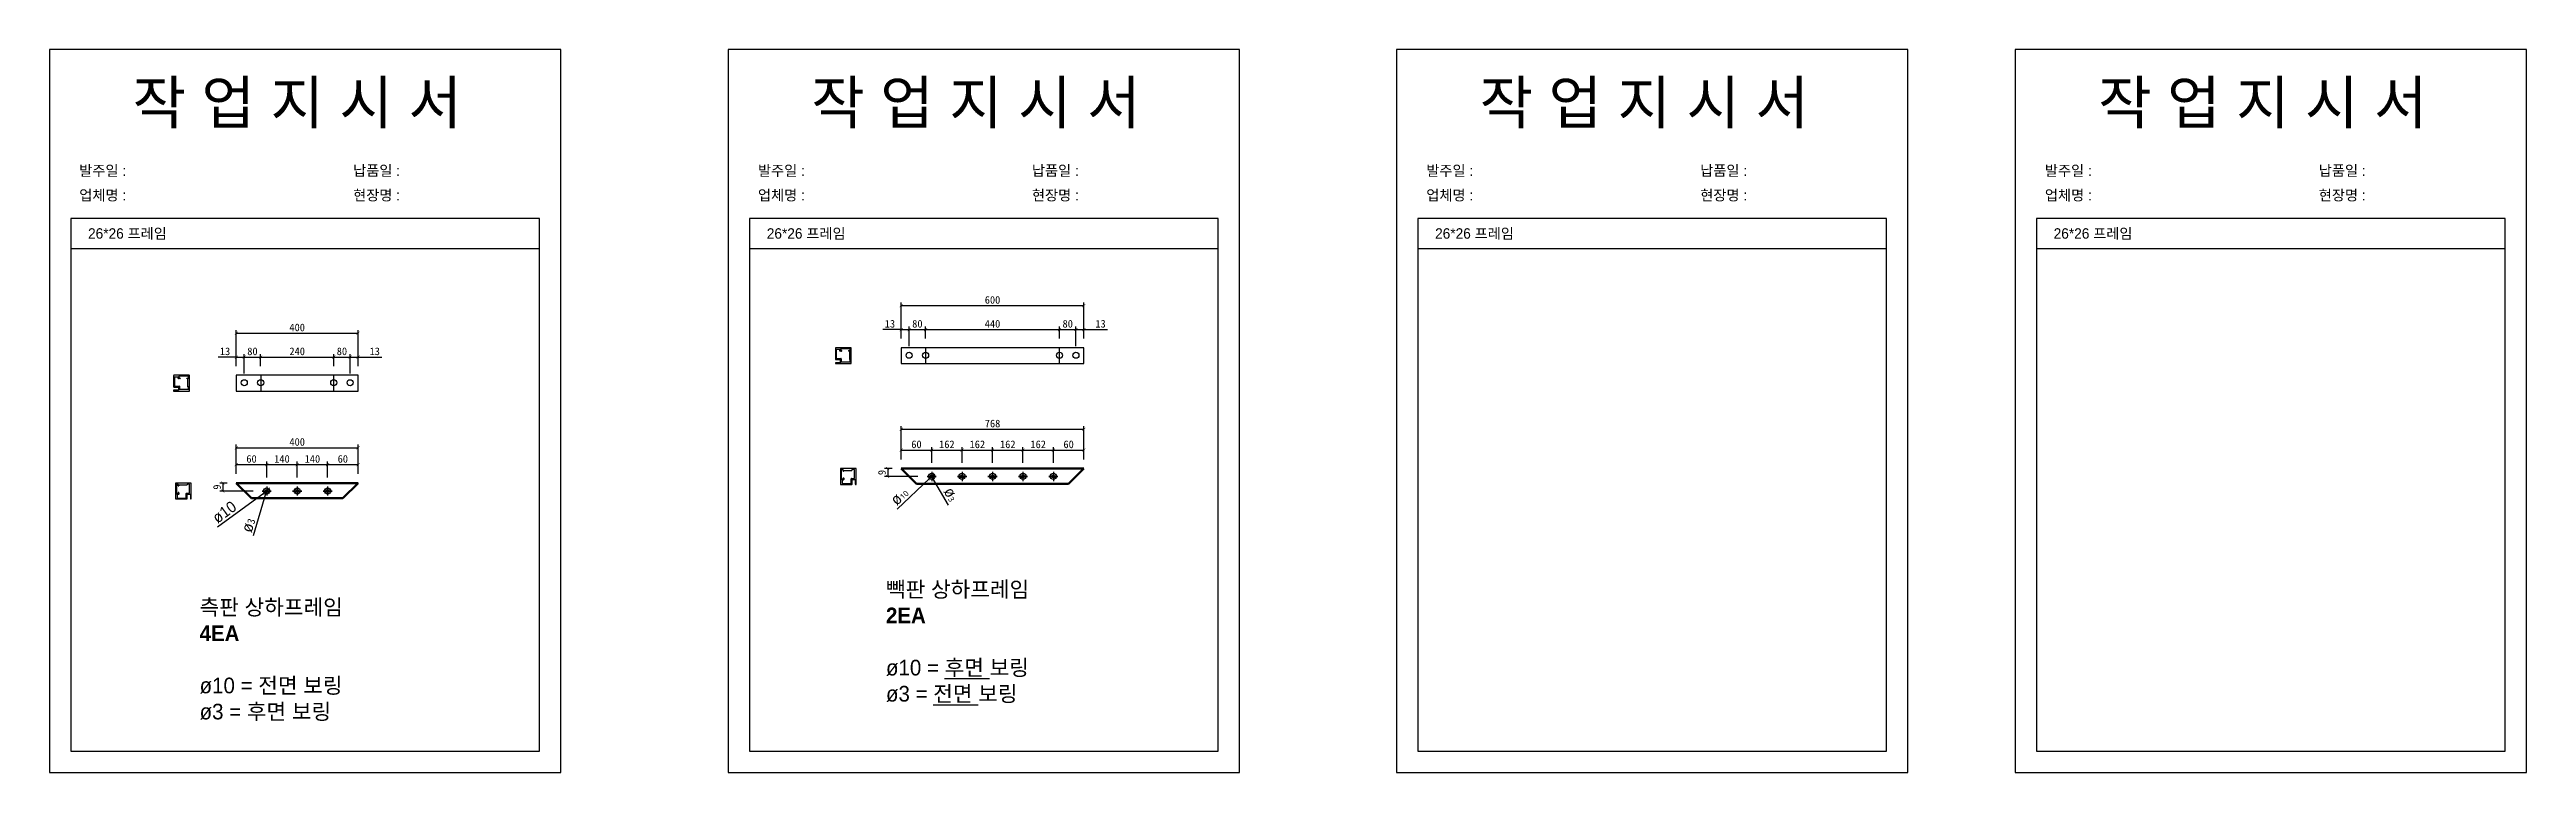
# Model space of a CAD drawing. Header units: millimetres. Extents: x -44117 to 256353, y -2095463 to 65325.
# Drawn here: x 33334 to 41472, y -2774 to -398 of the extents above; entities that cross this region are included whole.
import ezdxf

# ---------------------------------------------------------------- set-up
doc = ezdxf.new("R2010")
doc.units = ezdxf.units.MM
doc.header["$LTSCALE"] = 10
doc.layers.add('Layer1', color=7, linetype='Continuous', lineweight=70)
doc.dimstyles.new('ISO-25', dxfattribs={"dimtxt": 2.5, "dimasz": 2.5, "dimexe": 1, "dimexo": 1, "dimtad": 1, "dimtxsty": 'Standard', "dimblk": 'ARCHTICK', "dimcen": 2.5, "dimadec": 0, "dimazin": 0, "dimtfac": 1, "dimtmove": 0, "dimatfit": 3, "dimfxl": 0, "dimarcsym": 0})

# ---------------------------------------------------------------- blocks, each defined once
blk = doc.blocks.new('_ArchTick')
at = {"color": 0, "linetype": 'ByBlock', "const_width": 0.15}
blk.add_lwpolyline([(-0.5, -0.5), (0.5, 0.5)], dxfattribs=at)
blk = doc.blocks.new('*D587')
at = {"color": 0, "lineweight": -2}
for p, q in [((36132, -1745.6), (36132, -1704.9)), ((36232, -1756.6), (36232, -1704.9)), ((36132, -1714.9), (36232, -1714.9))]:
    blk.add_line(p, q, dxfattribs=at)
at = {"layer": 'Defpoints', "color": 0}
for p in [(36132, -1775.6), (36232, -1714.9), (36232, -1786.6)]:
    blk.add_point(p, dxfattribs=at)
at = {"color": 0, "lineweight": -2, "xscale": 10, "yscale": 10, "zscale": 10, "rotation": 180}
blk.add_blockref('_ArchTick', (36132, -1714.9), dxfattribs=at)
at = {"color": 0, "lineweight": -2, "xscale": 10, "yscale": 10, "zscale": 10}
blk.add_blockref('_ArchTick', (36232, -1714.9), dxfattribs=at)
at = {"color": 0, "insert": (36182, -1696.2), "char_height": 25, "attachment_point": 5}
blk.add_mtext('60', dxfattribs=at)
blk = doc.blocks.new('*D588')
at = {"color": 0, "lineweight": -2}
for p, q in [((36132, -1745.6), (36132, -1636.4)), ((36132, -1646.4), (36732, -1646.4)), ((36732, -1745.6), (36732, -1636.4))]:
    blk.add_line(p, q, dxfattribs=at)
at = {"layer": 'Defpoints', "color": 0}
for p in [(36732, -1646.4), (36132, -1775.6), (36732, -1775.6)]:
    blk.add_point(p, dxfattribs=at)
at = {"color": 0, "lineweight": -2, "xscale": 10, "yscale": 10, "zscale": 10, "rotation": 180}
blk.add_blockref('_ArchTick', (36132, -1646.4), dxfattribs=at)
at = {"color": 0, "lineweight": -2, "xscale": 10, "yscale": 10, "zscale": 10}
blk.add_blockref('_ArchTick', (36732, -1646.4), dxfattribs=at)
at = {"color": 0, "insert": (36432, -1627.7), "char_height": 25, "attachment_point": 5}
blk.add_mtext('768', dxfattribs=at)
blk = doc.blocks.new('*D589')
at = {"color": 0, "lineweight": -2}
for p, q in [((36119, -1908.7), (36224.7, -1808.5)), ((36239.2, -1794.7), (36224.7, -1808.5)), ((36239.2, -1794.7), (36239.2, -1794.7))]:
    blk.add_line(p, q, dxfattribs=at)
at = {"layer": 'Defpoints', "color": 0}
for p in [(36224.7, -1808.5), (36239.2, -1794.7)]:
    blk.add_point(p, dxfattribs=at)
at = {"color": 0, "lineweight": -2, "xscale": 10, "yscale": 10, "zscale": 10}
for p, rotation in [((36239.2, -1794.7), 223.4806529621815), ((36224.7, -1808.5), 43.48065296218149)]:
    blk.add_blockref('_ArchTick', p, dxfattribs=dict(at, rotation=rotation))
at = {"color": 0, "insert": (36125.8, -1866.5), "char_height": 25, "attachment_point": 5, "rotation": 43.48065}
blk.add_mtext('{\\fGulim|b0|i0|c129|p50;\\H1.4583x;ø\\fMalgun Gothic|b0|i0|c129|p50;\\H0.51429x;10}', dxfattribs=at)
blk = doc.blocks.new('*D590')
at = {"color": 0, "lineweight": -2}
for p, q in [((36229.4, -1797.3), (36229.4, -1797.3)), ((36229.4, -1797.3), (36234.5, -1805.9)), ((36287.2, -1895.8), (36234.5, -1805.9))]:
    blk.add_line(p, q, dxfattribs=at)
at = {"layer": 'Defpoints', "color": 0}
for p in [(36229.4, -1797.3), (36234.5, -1805.9)]:
    blk.add_point(p, dxfattribs=at)
at = {"color": 0, "lineweight": -2, "xscale": 10, "yscale": 10, "zscale": 10}
for p, rotation in [((36229.4, -1797.3), 300.3861059706766), ((36234.5, -1805.9), 120.3861059706766)]:
    blk.add_blockref('_ArchTick', p, dxfattribs=dict(at, rotation=rotation))
at = {"color": 0, "insert": (36296.2, -1859.9), "char_height": 25, "attachment_point": 5, "rotation": 300.38611}
blk.add_mtext('{\\fGulim|b0|i0|c129|p50;\\H1.4583x;ø\\fMalgun Gothic|b0|i0|c129|p50;\\H0.51429x;3}', dxfattribs=at)
blk = doc.blocks.new('*D594')
at = {"color": 0, "lineweight": -2}
for p, q in [((36232, -1756.6), (36232, -1704.9)), ((36332, -1756.6), (36332, -1704.9)), ((36232, -1714.9), (36332, -1714.9))]:
    blk.add_line(p, q, dxfattribs=at)
at = {"layer": 'Defpoints', "color": 0}
for p in [(36232, -1786.6), (36332, -1714.9), (36332, -1786.6)]:
    blk.add_point(p, dxfattribs=at)
at = {"color": 0, "lineweight": -2, "xscale": 10, "yscale": 10, "zscale": 10, "rotation": 180}
blk.add_blockref('_ArchTick', (36232, -1714.9), dxfattribs=at)
at = {"color": 0, "lineweight": -2, "xscale": 10, "yscale": 10, "zscale": 10}
blk.add_blockref('_ArchTick', (36332, -1714.9), dxfattribs=at)
at = {"color": 0, "insert": (36282, -1696.2), "char_height": 25, "attachment_point": 5}
blk.add_mtext('162', dxfattribs=at)
blk = doc.blocks.new('*D595')
at = {"color": 0, "lineweight": -2}
for p, q in [((36332, -1756.6), (36332, -1704.9)), ((36432, -1756.6), (36432, -1704.9)), ((36332, -1714.9), (36432, -1714.9))]:
    blk.add_line(p, q, dxfattribs=at)
at = {"layer": 'Defpoints', "color": 0}
for p in [(36332, -1786.6), (36432, -1714.9), (36432, -1786.6)]:
    blk.add_point(p, dxfattribs=at)
at = {"color": 0, "lineweight": -2, "xscale": 10, "yscale": 10, "zscale": 10, "rotation": 180}
blk.add_blockref('_ArchTick', (36332, -1714.9), dxfattribs=at)
at = {"color": 0, "lineweight": -2, "xscale": 10, "yscale": 10, "zscale": 10}
blk.add_blockref('_ArchTick', (36432, -1714.9), dxfattribs=at)
at = {"color": 0, "insert": (36382, -1696.2), "char_height": 25, "attachment_point": 5}
blk.add_mtext('162', dxfattribs=at)
blk = doc.blocks.new('*D596')
at = {"color": 0, "lineweight": -2}
for p, q in [((36432, -1756.6), (36432, -1704.9)), ((36532, -1756.6), (36532, -1704.9)), ((36432, -1714.9), (36532, -1714.9))]:
    blk.add_line(p, q, dxfattribs=at)
at = {"layer": 'Defpoints', "color": 0}
for p in [(36432, -1786.6), (36532, -1714.9), (36532, -1786.6)]:
    blk.add_point(p, dxfattribs=at)
at = {"color": 0, "lineweight": -2, "xscale": 10, "yscale": 10, "zscale": 10, "rotation": 180}
blk.add_blockref('_ArchTick', (36432, -1714.9), dxfattribs=at)
at = {"color": 0, "lineweight": -2, "xscale": 10, "yscale": 10, "zscale": 10}
blk.add_blockref('_ArchTick', (36532, -1714.9), dxfattribs=at)
at = {"color": 0, "insert": (36482, -1696.2), "char_height": 25, "attachment_point": 5}
blk.add_mtext('162', dxfattribs=at)
blk = doc.blocks.new('*D597')
at = {"color": 0, "lineweight": -2}
for p, q in [((36532, -1756.6), (36532, -1704.9)), ((36632, -1756.6), (36632, -1704.9)), ((36532, -1714.9), (36632, -1714.9))]:
    blk.add_line(p, q, dxfattribs=at)
at = {"layer": 'Defpoints', "color": 0}
for p in [(36532, -1786.6), (36632, -1714.9), (36632, -1786.6)]:
    blk.add_point(p, dxfattribs=at)
at = {"color": 0, "lineweight": -2, "xscale": 10, "yscale": 10, "zscale": 10, "rotation": 180}
blk.add_blockref('_ArchTick', (36532, -1714.9), dxfattribs=at)
at = {"color": 0, "lineweight": -2, "xscale": 10, "yscale": 10, "zscale": 10}
blk.add_blockref('_ArchTick', (36632, -1714.9), dxfattribs=at)
at = {"color": 0, "insert": (36582, -1696.2), "char_height": 25, "attachment_point": 5}
blk.add_mtext('162', dxfattribs=at)
blk = doc.blocks.new('*D598')
at = {"color": 0, "lineweight": -2}
for p, q in [((36632, -1756.6), (36632, -1704.9)), ((36732, -1745.6), (36732, -1704.9)), ((36632, -1714.9), (36732, -1714.9))]:
    blk.add_line(p, q, dxfattribs=at)
at = {"layer": 'Defpoints', "color": 0}
for p in [(36632, -1786.6), (36732, -1714.9), (36732, -1775.6)]:
    blk.add_point(p, dxfattribs=at)
at = {"color": 0, "lineweight": -2, "xscale": 10, "yscale": 10, "zscale": 10, "rotation": 180}
blk.add_blockref('_ArchTick', (36632, -1714.9), dxfattribs=at)
at = {"color": 0, "lineweight": -2, "xscale": 10, "yscale": 10, "zscale": 10}
blk.add_blockref('_ArchTick', (36732, -1714.9), dxfattribs=at)
at = {"color": 0, "insert": (36682, -1696.2), "char_height": 25, "attachment_point": 5}
blk.add_mtext('60', dxfattribs=at)
blk = doc.blocks.new('*D602')
at = {"color": 0, "lineweight": -2}
for p, q in [((33947.2, -1793.5), (33947.2, -1752.8)), ((33947.2, -1762.8), (34047.2, -1762.8)), ((34047.2, -1804.5), (34047.2, -1752.8))]:
    blk.add_line(p, q, dxfattribs=at)
at = {"layer": 'Defpoints', "color": 0}
for p in [(34047.2, -1762.8), (33947.2, -1823.5), (34047.2, -1834.5)]:
    blk.add_point(p, dxfattribs=at)
at = {"color": 0, "lineweight": -2, "xscale": 10, "yscale": 10, "zscale": 10, "rotation": 180}
blk.add_blockref('_ArchTick', (33947.2, -1762.8), dxfattribs=at)
at = {"color": 0, "lineweight": -2, "xscale": 10, "yscale": 10, "zscale": 10}
blk.add_blockref('_ArchTick', (34047.2, -1762.8), dxfattribs=at)
at = {"color": 0, "insert": (33997.2, -1744), "char_height": 25, "attachment_point": 5}
blk.add_mtext('60', dxfattribs=at)
blk = doc.blocks.new('*D603')
at = {"color": 0, "lineweight": -2}
for p, q in [((34047.2, -1804.5), (34047.2, -1752.8)), ((34047.2, -1762.8), (34147.2, -1762.8)), ((34147.2, -1804.5), (34147.2, -1752.8))]:
    blk.add_line(p, q, dxfattribs=at)
at = {"layer": 'Defpoints', "color": 0}
for p in [(34147.2, -1762.8), (34047.2, -1834.5), (34147.2, -1834.5)]:
    blk.add_point(p, dxfattribs=at)
at = {"color": 0, "lineweight": -2, "xscale": 10, "yscale": 10, "zscale": 10, "rotation": 180}
blk.add_blockref('_ArchTick', (34047.2, -1762.8), dxfattribs=at)
at = {"color": 0, "lineweight": -2, "xscale": 10, "yscale": 10, "zscale": 10}
blk.add_blockref('_ArchTick', (34147.2, -1762.8), dxfattribs=at)
at = {"color": 0, "insert": (34097.2, -1744), "char_height": 25, "attachment_point": 5}
blk.add_mtext('140', dxfattribs=at)
blk = doc.blocks.new('*D604')
at = {"color": 0, "lineweight": -2}
for p, q in [((34147.2, -1804.5), (34147.2, -1752.8)), ((34147.2, -1762.8), (34247.2, -1762.8)), ((34247.2, -1804.5), (34247.2, -1752.8))]:
    blk.add_line(p, q, dxfattribs=at)
at = {"layer": 'Defpoints', "color": 0}
for p in [(34247.2, -1762.8), (34147.2, -1834.5), (34247.2, -1834.5)]:
    blk.add_point(p, dxfattribs=at)
at = {"color": 0, "lineweight": -2, "xscale": 10, "yscale": 10, "zscale": 10, "rotation": 180}
blk.add_blockref('_ArchTick', (34147.2, -1762.8), dxfattribs=at)
at = {"color": 0, "lineweight": -2, "xscale": 10, "yscale": 10, "zscale": 10}
blk.add_blockref('_ArchTick', (34247.2, -1762.8), dxfattribs=at)
at = {"color": 0, "insert": (34197.2, -1744), "char_height": 25, "attachment_point": 5}
blk.add_mtext('140', dxfattribs=at)
blk = doc.blocks.new('*D605')
at = {"color": 0, "lineweight": -2}
for p, q in [((34247.2, -1804.5), (34247.2, -1752.8)), ((34247.2, -1762.8), (34347.2, -1762.8)), ((34347.2, -1793.5), (34347.2, -1752.8))]:
    blk.add_line(p, q, dxfattribs=at)
at = {"layer": 'Defpoints', "color": 0}
for p in [(34347.2, -1762.8), (34247.2, -1834.5), (34347.2, -1823.5)]:
    blk.add_point(p, dxfattribs=at)
at = {"color": 0, "lineweight": -2, "xscale": 10, "yscale": 10, "zscale": 10, "rotation": 180}
blk.add_blockref('_ArchTick', (34247.2, -1762.8), dxfattribs=at)
at = {"color": 0, "lineweight": -2, "xscale": 10, "yscale": 10, "zscale": 10}
blk.add_blockref('_ArchTick', (34347.2, -1762.8), dxfattribs=at)
at = {"color": 0, "insert": (34297.2, -1744), "char_height": 25, "attachment_point": 5}
blk.add_mtext('60', dxfattribs=at)
blk = doc.blocks.new('*D606')
at = {"color": 0, "lineweight": -2}
for p, q in [((33947.2, -1793.5), (33947.2, -1697.1)), ((33947.2, -1707.1), (34347.2, -1707.1)), ((34347.2, -1793.5), (34347.2, -1697.1))]:
    blk.add_line(p, q, dxfattribs=at)
at = {"layer": 'Defpoints', "color": 0}
for p in [(34347.2, -1707.1), (33947.2, -1823.5), (34347.2, -1823.5)]:
    blk.add_point(p, dxfattribs=at)
at = {"color": 0, "lineweight": -2, "xscale": 10, "yscale": 10, "zscale": 10, "rotation": 180}
blk.add_blockref('_ArchTick', (33947.2, -1707.1), dxfattribs=at)
at = {"color": 0, "lineweight": -2, "xscale": 10, "yscale": 10, "zscale": 10}
blk.add_blockref('_ArchTick', (34347.2, -1707.1), dxfattribs=at)
at = {"color": 0, "insert": (34147.2, -1688.3), "char_height": 25, "attachment_point": 5}
blk.add_mtext('400', dxfattribs=at)
blk = doc.blocks.new('*D621')
at = {"color": 0, "lineweight": -2}
for p, q in [((33917.2, -1823.5), (33892.8, -1823.5)), ((34002.2, -1849.5), (33892.8, -1849.5)), ((33902.8, -1823.5), (33902.8, -1849.5))]:
    blk.add_line(p, q, dxfattribs=at)
at = {"layer": 'Defpoints', "color": 0}
for p in [(33902.8, -1849.5), (33947.2, -1823.5), (34032.2, -1849.5)]:
    blk.add_point(p, dxfattribs=at)
at = {"color": 0, "lineweight": -2, "xscale": 10, "yscale": 10, "zscale": 10}
for p, rotation in [((33902.8, -1823.5), 90), ((33902.8, -1849.5), 270)]:
    blk.add_blockref('_ArchTick', p, dxfattribs=dict(at, rotation=rotation))
at = {"color": 0, "insert": (33884.1, -1836.5), "char_height": 25, "attachment_point": 5, "rotation": 90}
blk.add_mtext('9', dxfattribs=at)
blk = doc.blocks.new('*D622')
at = {"color": 0, "lineweight": -2}
for p, q in [((33885.2, -1967.7), (34039.2, -1855.4)), ((34055.3, -1843.6), (34039.2, -1855.4)), ((34055.3, -1843.6), (34055.3, -1843.6))]:
    blk.add_line(p, q, dxfattribs=at)
at = {"layer": 'Defpoints', "color": 0}
for p in [(34039.2, -1855.4), (34055.3, -1843.6)]:
    blk.add_point(p, dxfattribs=at)
at = {"color": 0, "lineweight": -2, "xscale": 10, "yscale": 10, "zscale": 10}
for p, rotation in [((34039.2, -1855.4), 36.10123907347407), ((34055.3, -1843.6), 216.101239073474)]:
    blk.add_blockref('_ArchTick', p, dxfattribs=dict(at, rotation=rotation))
at = {"color": 0, "insert": (33908, -1918.8), "char_height": 25, "attachment_point": 5, "rotation": 36.10124}
blk.add_mtext('{\\fGulim|b0|i0|c129|p50;\\H1.4583x;ø10}', dxfattribs=at)
blk = doc.blocks.new('*D623')
at = {"color": 0, "lineweight": -2}
for p, q in [((34003.6, -1996.2), (34045.8, -1854.3)), ((34048.7, -1844.7), (34045.8, -1854.3)), ((34048.7, -1844.7), (34048.7, -1844.7))]:
    blk.add_line(p, q, dxfattribs=at)
at = {"layer": 'Defpoints', "color": 0}
for p in [(34045.8, -1854.3), (34048.7, -1844.7)]:
    blk.add_point(p, dxfattribs=at)
at = {"color": 0, "lineweight": -2, "xscale": 10, "yscale": 10, "zscale": 10}
for p, rotation in [((34045.8, -1854.3), 73.42594672676566), ((34048.7, -1844.7), 253.4259467267657)]:
    blk.add_blockref('_ArchTick', p, dxfattribs=dict(at, rotation=rotation))
at = {"color": 0, "insert": (33986.8, -1961.5), "char_height": 25, "attachment_point": 5, "rotation": 73.42595}
blk.add_mtext('{\\fGulim|b0|i0|c129|p50;\\H1.4583x;ø}3', dxfattribs=at)
blk = doc.blocks.new('*D624')
at = {"color": 0, "lineweight": -2}
for p, q in [((36102, -1775.6), (36077.4, -1775.6)), ((36087.4, -1775.6), (36087.4, -1801.6)), ((36187, -1801.6), (36077.4, -1801.6))]:
    blk.add_line(p, q, dxfattribs=at)
at = {"layer": 'Defpoints', "color": 0}
for p in [(36132, -1775.6), (36087.4, -1801.6), (36217, -1801.6)]:
    blk.add_point(p, dxfattribs=at)
at = {"color": 0, "lineweight": -2, "xscale": 10, "yscale": 10, "zscale": 10}
for p, rotation in [((36087.4, -1775.6), 90), ((36087.4, -1801.6), 270)]:
    blk.add_blockref('_ArchTick', p, dxfattribs=dict(at, rotation=rotation))
at = {"color": 0, "insert": (36068.7, -1788.6), "char_height": 25, "attachment_point": 5, "rotation": 90}
blk.add_mtext('9', dxfattribs=at)
blk = doc.blocks.new('*D625')
at = {"color": 0, "lineweight": -2}
for p, q in [((33947.2, -1409.2), (33887.2, -1409.2)), ((33947.2, -1439.2), (33947.2, -1399.2)), ((33947.2, -1409.2), (33973.2, -1409.2)), ((33973.2, -1463.7), (33973.2, -1399.2))]:
    blk.add_line(p, q, dxfattribs=at)
at = {"layer": 'Defpoints', "color": 0}
for p in [(33973.2, -1409.2), (33947.2, -1469.2), (33973.2, -1493.7)]:
    blk.add_point(p, dxfattribs=at)
at = {"color": 0, "lineweight": -2, "xscale": 10, "yscale": 10, "zscale": 10, "rotation": 180}
blk.add_blockref('_ArchTick', (33947.2, -1409.2), dxfattribs=at)
at = {"color": 0, "lineweight": -2, "xscale": 10, "yscale": 10, "zscale": 10}
blk.add_blockref('_ArchTick', (33973.2, -1409.2), dxfattribs=at)
at = {"color": 0, "insert": (33910.2, -1390.5), "char_height": 25, "attachment_point": 5}
blk.add_mtext('13', dxfattribs=at)
blk = doc.blocks.new('*D626')
at = {"color": 0, "lineweight": -2}
for p, q in [((33973.2, -1463.7), (33973.2, -1399.2)), ((33973.2, -1409.2), (34027.2, -1409.2)), ((34027.2, -1439.2), (34027.2, -1399.2))]:
    blk.add_line(p, q, dxfattribs=at)
at = {"layer": 'Defpoints', "color": 0}
for p in [(34027.2, -1409.2), (33973.2, -1493.7), (34027.2, -1469.2)]:
    blk.add_point(p, dxfattribs=at)
at = {"color": 0, "lineweight": -2, "xscale": 10, "yscale": 10, "zscale": 10, "rotation": 180}
blk.add_blockref('_ArchTick', (33973.2, -1409.2), dxfattribs=at)
at = {"color": 0, "lineweight": -2, "xscale": 10, "yscale": 10, "zscale": 10}
blk.add_blockref('_ArchTick', (34027.2, -1409.2), dxfattribs=at)
at = {"color": 0, "insert": (34000.2, -1390.5), "char_height": 25, "attachment_point": 5}
blk.add_mtext('80', dxfattribs=at)
blk = doc.blocks.new('*D627')
at = {"color": 0, "lineweight": -2}
for p, q in [((34027.2, -1439.2), (34027.2, -1399.2)), ((34027.2, -1409.2), (34267.2, -1409.2)), ((34267.2, -1439.2), (34267.2, -1399.2))]:
    blk.add_line(p, q, dxfattribs=at)
at = {"layer": 'Defpoints', "color": 0}
for p in [(34267.2, -1409.2), (34027.2, -1469.2), (34267.2, -1469.2)]:
    blk.add_point(p, dxfattribs=at)
at = {"color": 0, "lineweight": -2, "xscale": 10, "yscale": 10, "zscale": 10, "rotation": 180}
blk.add_blockref('_ArchTick', (34027.2, -1409.2), dxfattribs=at)
at = {"color": 0, "lineweight": -2, "xscale": 10, "yscale": 10, "zscale": 10}
blk.add_blockref('_ArchTick', (34267.2, -1409.2), dxfattribs=at)
at = {"color": 0, "insert": (34147.2, -1390.5), "char_height": 25, "attachment_point": 5}
blk.add_mtext('240', dxfattribs=at)
blk = doc.blocks.new('*D628')
at = {"color": 0, "lineweight": -2}
for p, q in [((34267.2, -1439.2), (34267.2, -1399.2)), ((34267.2, -1409.2), (34321.2, -1409.2)), ((34321.2, -1463.7), (34321.2, -1399.2))]:
    blk.add_line(p, q, dxfattribs=at)
at = {"layer": 'Defpoints', "color": 0}
for p in [(34321.2, -1409.2), (34267.2, -1469.2), (34321.2, -1493.7)]:
    blk.add_point(p, dxfattribs=at)
at = {"color": 0, "lineweight": -2, "xscale": 10, "yscale": 10, "zscale": 10, "rotation": 180}
blk.add_blockref('_ArchTick', (34267.2, -1409.2), dxfattribs=at)
at = {"color": 0, "lineweight": -2, "xscale": 10, "yscale": 10, "zscale": 10}
blk.add_blockref('_ArchTick', (34321.2, -1409.2), dxfattribs=at)
at = {"color": 0, "insert": (34294.2, -1390.5), "char_height": 25, "attachment_point": 5}
blk.add_mtext('80', dxfattribs=at)
blk = doc.blocks.new('*D629')
at = {"color": 0, "lineweight": -2}
for p, q in [((34321.2, -1463.7), (34321.2, -1399.2)), ((34321.2, -1409.2), (34347.2, -1409.2)), ((34347.2, -1439.2), (34347.2, -1399.2)), ((34347.2, -1409.2), (34425, -1409.2))]:
    blk.add_line(p, q, dxfattribs=at)
at = {"layer": 'Defpoints', "color": 0}
for p in [(34347.2, -1409.2), (34321.2, -1493.7), (34347.2, -1469.2)]:
    blk.add_point(p, dxfattribs=at)
at = {"color": 0, "lineweight": -2, "xscale": 10, "yscale": 10, "zscale": 10, "rotation": 180}
blk.add_blockref('_ArchTick', (34321.2, -1409.2), dxfattribs=at)
at = {"color": 0, "lineweight": -2, "xscale": 10, "yscale": 10, "zscale": 10}
blk.add_blockref('_ArchTick', (34347.2, -1409.2), dxfattribs=at)
at = {"color": 0, "insert": (34402.1, -1390.5), "char_height": 25, "attachment_point": 5}
blk.add_mtext('13', dxfattribs=at)
blk = doc.blocks.new('*D630')
at = {"color": 0, "lineweight": -2}
for p, q in [((33947.2, -1439.2), (33947.2, -1320.7)), ((33947.2, -1330.7), (34347.2, -1330.7)), ((34347.2, -1439.2), (34347.2, -1320.7))]:
    blk.add_line(p, q, dxfattribs=at)
at = {"layer": 'Defpoints', "color": 0}
for p in [(34347.2, -1330.7), (33947.2, -1469.2), (34347.2, -1469.2)]:
    blk.add_point(p, dxfattribs=at)
at = {"color": 0, "lineweight": -2, "xscale": 10, "yscale": 10, "zscale": 10, "rotation": 180}
blk.add_blockref('_ArchTick', (33947.2, -1330.7), dxfattribs=at)
at = {"color": 0, "lineweight": -2, "xscale": 10, "yscale": 10, "zscale": 10}
blk.add_blockref('_ArchTick', (34347.2, -1330.7), dxfattribs=at)
at = {"color": 0, "insert": (34147.2, -1312), "char_height": 25, "attachment_point": 5}
blk.add_mtext('400', dxfattribs=at)
blk = doc.blocks.new('*D632')
at = {"color": 0, "lineweight": -2}
for p, q in [((36132, -1318.8), (36072, -1318.8)), ((36132, -1348.7), (36132, -1308.8)), ((36132, -1318.8), (36158, -1318.8)), ((36158, -1373.2), (36158, -1308.8))]:
    blk.add_line(p, q, dxfattribs=at)
at = {"layer": 'Defpoints', "color": 0}
for p in [(36132, -1378.7), (36158, -1318.8), (36158, -1403.2)]:
    blk.add_point(p, dxfattribs=at)
at = {"color": 0, "lineweight": -2, "xscale": 10, "yscale": 10, "zscale": 10, "rotation": 180}
blk.add_blockref('_ArchTick', (36132, -1318.8), dxfattribs=at)
at = {"color": 0, "lineweight": -2, "xscale": 10, "yscale": 10, "zscale": 10}
blk.add_blockref('_ArchTick', (36158, -1318.8), dxfattribs=at)
at = {"color": 0, "insert": (36094.9, -1300), "char_height": 25, "attachment_point": 5}
blk.add_mtext('13', dxfattribs=at)
blk = doc.blocks.new('*D633')
at = {"color": 0, "lineweight": -2}
for p, q in [((36158, -1373.2), (36158, -1308.8)), ((36158, -1318.8), (36212, -1318.8)), ((36212, -1348.7), (36212, -1308.8))]:
    blk.add_line(p, q, dxfattribs=at)
at = {"layer": 'Defpoints', "color": 0}
for p in [(36212, -1318.8), (36212, -1378.7), (36158, -1403.2)]:
    blk.add_point(p, dxfattribs=at)
at = {"color": 0, "lineweight": -2, "xscale": 10, "yscale": 10, "zscale": 10, "rotation": 180}
blk.add_blockref('_ArchTick', (36158, -1318.8), dxfattribs=at)
at = {"color": 0, "lineweight": -2, "xscale": 10, "yscale": 10, "zscale": 10}
blk.add_blockref('_ArchTick', (36212, -1318.8), dxfattribs=at)
at = {"color": 0, "insert": (36185, -1300), "char_height": 25, "attachment_point": 5}
blk.add_mtext('80', dxfattribs=at)
blk = doc.blocks.new('*D634')
at = {"color": 0, "lineweight": -2}
for p, q in [((36212, -1348.7), (36212, -1308.8)), ((36212, -1318.8), (36652, -1318.8)), ((36652, -1348.7), (36652, -1308.8))]:
    blk.add_line(p, q, dxfattribs=at)
at = {"layer": 'Defpoints', "color": 0}
for p in [(36212, -1378.7), (36652, -1318.8), (36652, -1378.7)]:
    blk.add_point(p, dxfattribs=at)
at = {"color": 0, "lineweight": -2, "xscale": 10, "yscale": 10, "zscale": 10, "rotation": 180}
blk.add_blockref('_ArchTick', (36212, -1318.8), dxfattribs=at)
at = {"color": 0, "lineweight": -2, "xscale": 10, "yscale": 10, "zscale": 10}
blk.add_blockref('_ArchTick', (36652, -1318.8), dxfattribs=at)
at = {"color": 0, "insert": (36432, -1300), "char_height": 25, "attachment_point": 5}
blk.add_mtext('440', dxfattribs=at)
blk = doc.blocks.new('*D635')
at = {"color": 0, "lineweight": -2}
for p, q in [((36652, -1348.7), (36652, -1308.8)), ((36652, -1318.8), (36706, -1318.8)), ((36706, -1373.2), (36706, -1308.8))]:
    blk.add_line(p, q, dxfattribs=at)
at = {"layer": 'Defpoints', "color": 0}
for p in [(36652, -1378.7), (36706, -1318.8), (36706, -1403.2)]:
    blk.add_point(p, dxfattribs=at)
at = {"color": 0, "lineweight": -2, "xscale": 10, "yscale": 10, "zscale": 10, "rotation": 180}
blk.add_blockref('_ArchTick', (36652, -1318.8), dxfattribs=at)
at = {"color": 0, "lineweight": -2, "xscale": 10, "yscale": 10, "zscale": 10}
blk.add_blockref('_ArchTick', (36706, -1318.8), dxfattribs=at)
at = {"color": 0, "insert": (36679, -1300), "char_height": 25, "attachment_point": 5}
blk.add_mtext('80', dxfattribs=at)
blk = doc.blocks.new('*D636')
at = {"color": 0, "lineweight": -2}
for p, q in [((36706, -1373.2), (36706, -1308.8)), ((36706, -1318.8), (36732, -1318.8)), ((36732, -1348.7), (36732, -1308.8)), ((36732, -1318.8), (36809.8, -1318.8))]:
    blk.add_line(p, q, dxfattribs=at)
at = {"layer": 'Defpoints', "color": 0}
for p in [(36732, -1318.8), (36732, -1378.7), (36706, -1403.2)]:
    blk.add_point(p, dxfattribs=at)
at = {"color": 0, "lineweight": -2, "xscale": 10, "yscale": 10, "zscale": 10, "rotation": 180}
blk.add_blockref('_ArchTick', (36706, -1318.8), dxfattribs=at)
at = {"color": 0, "lineweight": -2, "xscale": 10, "yscale": 10, "zscale": 10}
blk.add_blockref('_ArchTick', (36732, -1318.8), dxfattribs=at)
at = {"color": 0, "insert": (36786.8, -1300), "char_height": 25, "attachment_point": 5}
blk.add_mtext('13', dxfattribs=at)
blk = doc.blocks.new('*D631')
at = {"color": 0, "lineweight": -2}
for p, q in [((36132, -1348.7), (36132, -1230.2)), ((36132, -1240.2), (36732, -1240.2)), ((36732, -1348.7), (36732, -1230.2))]:
    blk.add_line(p, q, dxfattribs=at)
at = {"layer": 'Defpoints', "color": 0}
for p in [(36732, -1240.2), (36132, -1378.7), (36732, -1378.7)]:
    blk.add_point(p, dxfattribs=at)
at = {"color": 0, "lineweight": -2, "xscale": 10, "yscale": 10, "zscale": 10, "rotation": 180}
blk.add_blockref('_ArchTick', (36132, -1240.2), dxfattribs=at)
at = {"color": 0, "lineweight": -2, "xscale": 10, "yscale": 10, "zscale": 10}
blk.add_blockref('_ArchTick', (36732, -1240.2), dxfattribs=at)
at = {"color": 0, "insert": (36432, -1221.5), "char_height": 25, "attachment_point": 5}
blk.add_mtext('600', dxfattribs=at)

msp = doc.modelspace()

# ---------------------------------------------------------------- linework, layer by layer
for p, q in [((34943.51176, -953.65213), (33403.51176, -953.65213)), ((37173.67415, -953.65213), (35633.67415, -953.65213)), ((39369.63567, -953.65213), (37829.63567, -953.65213)), ((41402.0426, -953.65213), (39862.0426, -953.65213)), ((34943.51176, -1053.65213), (33403.51176, -1053.65213)), ((37173.67415, -1053.65213), (35633.67415, -1053.65213)), ((39369.63567, -1053.65213), (37829.63567, -1053.65213)), ((41402.0426, -1053.65213), (39862.0426, -1053.65213)), ((35964.4641, -1381.68228), (35932.4641, -1381.68228)), ((35932.4641, -1381.68228), (35932.4641, -1387.68228)), ((35964.4641, -1387.68228), (35964.4641, -1381.68228)), ((36731.96251, -1378.68228), (36131.96251, -1378.68228)), ((36131.96251, -1378.68228), (36131.96251, -1430.68228)), ((36211.96251, -1378.68228), (36211.96251, -1430.68228)), ((36651.96251, -1430.68228), (36651.96251, -1378.68228)), ((36731.96251, -1430.68228), (36731.96251, -1378.68228)), ((35930.4641, -1384.68228), (35918.4641, -1384.68228)), ((35918.4641, -1384.68228), (35918.4641, -1414.28228)), ((35918.4641, -1414.28228), (35931.4641, -1414.28228)), ((35930.4641, -1389.08228), (35930.4641, -1384.68228)), ((35935.8641, -1389.68228), (35931.0641, -1389.68228)), ((35931.4641, -1414.28228), (35933.8641, -1414.28228)), ((35932.4641, -1387.68228), (35935.8641, -1387.68228)), ((35934.4641, -1414.88228), (35934.4641, -1417.28228)), ((35934.4641, -1417.28228), (35934.4641, -1424.68228)), ((35934.4641, -1417.28228), (35934.4641, -1417.28228)), ((35934.4641, -1424.68228), (35964.4641, -1424.68228)), ((35936.4641, -1388.28228), (35936.4641, -1389.08228)), ((35958.4641, -1389.08228), (35958.4641, -1388.28228)), ((35959.0641, -1387.68228), (35964.4641, -1387.68228)), ((35961.4641, -1389.68228), (35959.0641, -1389.68228)), ((35961.4641, -1389.68228), (35961.4641, -1416.68228)), ((35964.4641, -1416.68228), (35961.4641, -1416.68228)), ((35964.4641, -1424.68228), (35964.4641, -1416.68228)), ((36131.96251, -1430.68228), (36731.96251, -1430.68228)), ((33756.28812, -1475.15094), (33744.28812, -1475.15094)), ((33744.28812, -1475.15094), (33744.28812, -1504.75094)), ((33744.28812, -1504.75094), (33757.28812, -1504.75094)), ((33756.28812, -1479.55094), (33756.28812, -1475.15094)), ((33761.68812, -1480.15094), (33756.88812, -1480.15094)), ((33757.28812, -1504.75094), (33759.68812, -1504.75094)), ((33790.28812, -1472.15094), (33758.28812, -1472.15094)), ((33758.28812, -1472.15094), (33758.28812, -1478.15094)), ((33758.28812, -1478.15094), (33761.68812, -1478.15094)), ((33760.28812, -1505.35094), (33760.28812, -1507.75094)), ((33760.28812, -1507.75094), (33760.28812, -1515.15094)), ((33760.28812, -1507.75094), (33760.28812, -1507.75094)), ((33760.28812, -1515.15094), (33790.28812, -1515.15094)), ((33762.28812, -1478.75094), (33762.28812, -1479.55094)), ((33784.28812, -1479.55094), (33784.28812, -1478.75094)), ((33784.88812, -1478.15094), (33790.28812, -1478.15094)), ((33787.28812, -1480.15094), (33784.88812, -1480.15094)), ((33787.28812, -1480.15094), (33787.28812, -1507.15094)), ((33790.28812, -1507.15094), (33787.28812, -1507.15094)), ((33790.28812, -1478.15094), (33790.28812, -1472.15094)), ((33790.28812, -1515.15094), (33790.28812, -1507.15094)), ((34347.23495, -1469.15094), (33947.23495, -1469.15094)), ((33947.23495, -1469.15094), (33947.23495, -1521.15094)), ((33947.23495, -1521.15094), (34347.23495, -1521.15094)), ((34027.23495, -1469.15094), (34027.23495, -1521.15094)), ((34267.23495, -1521.15094), (34267.23495, -1469.15094)), ((34347.23495, -1521.15094), (34347.23495, -1469.15094)), ((35941.067, -1778.6007), (35935.067, -1778.6007)), ((35935.067, -1778.6007), (35935.067, -1810.6007)), ((35941.067, -1784.0007), (35941.067, -1778.6007)), ((35942.467, -1784.6007), (35941.667, -1784.6007)), ((35943.067, -1781.6007), (35943.067, -1784.0007)), ((35943.067, -1781.6007), (35970.067, -1781.6007)), ((35978.067, -1778.6007), (35970.067, -1778.6007)), ((35970.067, -1778.6007), (35970.067, -1781.6007)), ((35978.067, -1808.6007), (35978.067, -1778.6007)), ((33756.33943, -1826.49126), (33750.33943, -1826.49126)), ((33750.33943, -1826.49126), (33750.33943, -1858.49126)), ((33750.33943, -1858.49126), (33756.33943, -1858.49126)), ((33757.73943, -1860.49126), (33753.33943, -1860.49126)), ((33753.33943, -1860.49126), (33753.33943, -1872.49126)), ((33756.33943, -1831.89126), (33756.33943, -1826.49126)), ((33756.33943, -1858.49126), (33756.33943, -1855.09126)), ((33757.73943, -1832.49126), (33756.93943, -1832.49126)), ((33756.93943, -1854.49126), (33757.73943, -1854.49126)), ((33758.33943, -1829.49126), (33758.33943, -1831.89126)), ((33758.33943, -1829.49126), (33785.33943, -1829.49126)), ((33758.33943, -1855.09126), (33758.33943, -1859.89126)), ((33782.93943, -1859.49126), (33782.93943, -1857.09126)), ((33782.93943, -1872.49126), (33782.93943, -1859.49126)), ((33783.53943, -1856.49126), (33785.93943, -1856.49126)), ((33793.33943, -1826.49126), (33785.33943, -1826.49126)), ((33785.33943, -1826.49126), (33785.33943, -1829.49126)), ((33785.93943, -1856.49126), (33793.33943, -1856.49126)), ((33785.93943, -1856.49126), (33785.93943, -1856.49126)), ((33793.33943, -1856.49126), (33793.33943, -1826.49126)), ((35935.067, -1810.6007), (35941.067, -1810.6007)), ((35942.467, -1812.6007), (35938.067, -1812.6007)), ((35938.067, -1812.6007), (35938.067, -1824.6007)), ((35938.067, -1824.6007), (35967.667, -1824.6007)), ((35941.067, -1810.6007), (35941.067, -1807.2007)), ((35941.667, -1806.6007), (35942.467, -1806.6007)), ((35943.067, -1807.2007), (35943.067, -1812.0007)), ((35967.667, -1811.6007), (35967.667, -1809.2007)), ((35967.667, -1824.6007), (35967.667, -1811.6007)), ((35968.267, -1808.6007), (35970.667, -1808.6007)), ((35970.667, -1808.6007), (35978.067, -1808.6007)), ((35970.667, -1808.6007), (35970.667, -1808.6007)), ((33753.33943, -1872.49126), (33782.93943, -1872.49126))]:
    msp.add_line(p, q)
at = {"lineweight": 30}
for p, q in [((36231.96251, -1786.6007), (36231.96251, -1816.6007)), ((36331.96251, -1786.6007), (36331.96251, -1816.6007)), ((36431.96251, -1786.6007), (36431.96251, -1816.6007)), ((36531.96251, -1786.6007), (36531.96251, -1816.6007)), ((36631.96251, -1786.6007), (36631.96251, -1816.6007)), ((34047.23495, -1834.49126), (34047.23495, -1864.49126)), ((34147.23495, -1834.49126), (34147.23495, -1864.49126)), ((34247.23495, -1834.49126), (34247.23495, -1864.49126))]:
    msp.add_line(p, q, dxfattribs=at)
for points in [[(33333.51176, -2774.48241), (35013.51176, -2774.48241), (35013.51176, -398.48241), (33333.51176, -398.48241)], [(35563.67415, -2774.48241), (37243.67415, -2774.48241), (37243.67415, -398.48241), (35563.67415, -398.48241)], [(37759.63567, -2774.48241), (39439.63567, -2774.48241), (39439.63567, -398.48241), (37759.63567, -398.48241)], [(39792.0426, -2774.48241), (41472.0426, -2774.48241), (41472.0426, -398.48241), (39792.0426, -398.48241)]]:
    msp.add_lwpolyline(points, close=True)
for points in [[(33403.51176, -953.65213), (33403.51176, -2704.48241), (34943.51176, -2704.48241), (34943.51176, -953.65213)], [(35633.67415, -953.65213), (35633.67415, -2704.48241), (37173.67415, -2704.48241), (37173.67415, -953.65213)], [(37829.63567, -953.65213), (37829.63567, -2704.48241), (39369.63567, -2704.48241), (39369.63567, -953.65213)], [(39862.0426, -953.65213), (39862.0426, -2704.48241), (41402.0426, -2704.48241), (41402.0426, -953.65213)]]:
    msp.add_lwpolyline(points)
for points in [[(35916.0641, -1427.68203, 0.4142135624), (35915.4641, -1428.28203), (35915.4641, -1430.08228, 0.4142135624), (35916.0641, -1430.68228), (35966.4641, -1430.68228, 0.4142135624), (35967.4641, -1429.68228), (35967.4641, -1379.68228, 0.4142135624), (35966.4641, -1378.68228), (35916.4641, -1378.68228, 0.4142135624), (35915.4641, -1379.68228), (35915.4641, -1416.28228, 0.4142135624), (35916.4641, -1417.28228), (35931.4641, -1417.28228), (35931.4641, -1427.68228), (35916.0641, -1427.68228)], [(33741.88812, -1518.15068, 0.4142135624), (33741.28812, -1518.75068), (33741.28812, -1520.55094, 0.4142135624), (33741.88812, -1521.15094), (33792.28812, -1521.15094, 0.4142135624), (33793.28812, -1520.15094), (33793.28812, -1470.15094, 0.4142135624), (33792.28812, -1469.15094), (33742.28812, -1469.15094, 0.4142135624), (33741.28812, -1470.15094), (33741.28812, -1506.75094, 0.4142135624), (33742.28812, -1507.75094), (33757.28812, -1507.75094), (33757.28812, -1518.15094), (33741.88812, -1518.15094)], [(35981.06674, -1827.0007, 0.4142135624), (35981.66674, -1827.6007), (35983.467, -1827.6007, 0.4142135624), (35984.067, -1827.0007), (35984.067, -1776.6007, 0.4142135624), (35983.067, -1775.6007), (35933.067, -1775.6007, 0.4142135624), (35932.067, -1776.6007), (35932.067, -1826.6007, 0.4142135624), (35933.067, -1827.6007), (35969.667, -1827.6007, 0.4142135624), (35970.667, -1826.6007), (35970.667, -1811.6007), (35981.067, -1811.6007), (35981.067, -1827.0007)], [(33796.33917, -1874.89126, 0.4142135624), (33796.93917, -1875.49126), (33798.73943, -1875.49126, 0.4142135624), (33799.33943, -1874.89126), (33799.33943, -1824.49126, 0.4142135624), (33798.33943, -1823.49126), (33748.33943, -1823.49126, 0.4142135624), (33747.33943, -1824.49126), (33747.33943, -1874.49126, 0.4142135624), (33748.33943, -1875.49126), (33784.93943, -1875.49126, 0.4142135624), (33785.93943, -1874.49126), (33785.93943, -1859.49126), (33796.33943, -1859.49126), (33796.33943, -1874.89126)]]:
    msp.add_lwpolyline(points, format="xyb")
for points in [[(34062.23495, -1849.49126), (34032.23495, -1849.49126)], [(34162.23495, -1849.49126), (34132.23495, -1849.49126)], [(34262.23495, -1849.49126), (34232.23495, -1849.49126)], [(36246.96251, -1801.6007), (36216.96251, -1801.6007)], [(36346.96251, -1801.6007), (36316.96251, -1801.6007)], [(36446.96251, -1801.6007), (36416.96251, -1801.6007)], [(36546.96251, -1801.6007), (36516.96251, -1801.6007)], [(36646.96251, -1801.6007), (36616.96251, -1801.6007)]]:
    msp.add_lwpolyline(points, close=True, dxfattribs=at)
for centre in [(36157.96251, -1403.18228), (36211.96251, -1403.18228), (36651.96251, -1403.18228), (36705.96251, -1403.18228), (33973.23495, -1493.65094), (34027.23495, -1493.65094), (34267.23495, -1493.65094), (34321.23495, -1493.65094)]:
    msp.add_circle(centre, 10)
for centre, radius in [((34047.23495, -1849.49126), 10), ((34047.23495, -1849.49126), 5), ((34147.23495, -1849.49126), 10), ((34147.23495, -1849.49126), 5), ((34247.23495, -1849.49126), 10), ((34247.23495, -1849.49126), 5), ((36231.96251, -1801.6007), 10), ((36231.96251, -1801.6007), 5), ((36331.96251, -1801.6007), 10), ((36331.96251, -1801.6007), 5), ((36431.96251, -1801.6007), 10), ((36431.96251, -1801.6007), 5), ((36531.96251, -1801.6007), 10), ((36531.96251, -1801.6007), 5), ((36631.96251, -1801.6007), 10), ((36631.96251, -1801.6007), 5)]:
    msp.add_circle(centre, radius, dxfattribs=at)
for centre, start, end in [((35931.0641, -1389.08228), 180, 270), ((35933.8641, -1414.88228), 0, 90), ((35935.8641, -1388.28228), 0, 90), ((35935.8641, -1389.08228), 270, 0), ((35959.0641, -1388.28228), 90, 180), ((35959.0641, -1389.08228), 180, 270), ((33756.88812, -1479.55094), 180, 270), ((33759.68812, -1505.35094), 0, 90), ((33761.68812, -1478.75094), 0, 90), ((33761.68812, -1479.55094), 270, 0), ((33784.88812, -1478.75094), 90, 180), ((33784.88812, -1479.55094), 180, 270), ((35941.667, -1784.0007), 180, 270), ((35942.467, -1784.0007), 270, 0), ((33756.93943, -1831.89126), 180, 270), ((33756.93943, -1855.09126), 90, 180), ((33757.73943, -1831.89126), 270, 0), ((33757.73943, -1855.09126), 0, 90), ((33757.73943, -1859.89126), 270, 0), ((33783.53943, -1857.09126), 90, 180), ((35941.667, -1807.2007), 90, 180), ((35942.467, -1807.2007), 0, 90), ((35942.467, -1812.0007), 270, 0), ((35968.267, -1809.2007), 90, 180)]:
    msp.add_arc(centre, 0.6, start, end)
at = {"layer": 'Layer1'}
for p, q in [((36181.96251, -1825.6007), (36131.96251, -1775.6007)), ((36681.96251, -1825.6007), (36731.96251, -1775.6007)), ((33997.23495, -1873.49126), (33947.23495, -1823.49126)), ((34297.23495, -1873.49126), (34347.23495, -1823.49126))]:
    msp.add_line(p, q, dxfattribs=at)
for points in [[(36731.96251, -1775.6007), (36131.96251, -1775.6007)], [(34347.23495, -1823.49126), (33947.23495, -1823.49126)], [(36681.96251, -1825.6007), (36181.96251, -1825.6007)], [(34297.23495, -1873.49126), (33997.23495, -1873.49126)]]:
    msp.add_lwpolyline(points, dxfattribs=at)

# ---------------------------------------------------------------- texts
at = {"attachment_point": 1}
for s, heights, insert, char_height in [('{\\fGulim|b0|i0|c129|p50;작 업 지 시 서}', [-155.84554], (33606.31837, -502.64492), 140), ('{\\fGulim|b0|i0|c129|p50;작 업 지 시 서}', [-155.84554], (35836.48075, -502.64492), 140), ('{\\fGulim|b0|i0|c129|p50;작 업 지 시 서}', [-155.84554], (38032.44228, -502.64492), 140), ('{\\fGulim|b0|i0|c129|p50;작 업 지 시 서}', [-155.84554], (40064.84921, -502.64492), 140), ('{\\fGulim|b0|i0|c129|p50;발주일 :}', [-38.18216], (33431.10901, -779.36534), 34.3), ('{\\fGulim|b0|i0|c129|p50;납품일 :}', [-37.67976], (34331.087, -779.36534), 34.3), ('{\\fGulim|b0|i0|c129|p50;발주일 :}', [-38.18216], (35661.2714, -779.36534), 34.3), ('{\\fGulim|b0|i0|c129|p50;납품일 :}', [-37.67976], (36561.24938, -779.36534), 34.3), ('{\\fGulim|b0|i0|c129|p50;발주일 :}', [-38.18216], (37857.23292, -779.36534), 34.3), ('{\\fGulim|b0|i0|c129|p50;납품일 :}', [-37.67976], (38757.2109, -779.36534), 34.3), ('{\\fGulim|b0|i0|c129|p50;발주일 :}', [-38.18216], (39889.63985, -779.36534), 34.3), ('{\\fGulim|b0|i0|c129|p50;납품일 :}', [-37.67976], (40789.61783, -779.36534), 34.3), ('{\\fGulim|b0|i0|c129|p50;업체명 : }', [-38.2735], (33431.10901, -860.02152), 34.3), ('{\\fGulim|b0|i0|c129|p50;현장명 : }', [-38.2735], (34331.087, -860.02152), 34.3), ('{\\fGulim|b0|i0|c129|p50;업체명 : }', [-38.2735], (35661.2714, -860.02152), 34.3), ('{\\fGulim|b0|i0|c129|p50;현장명 : }', [-38.2735], (36561.24938, -860.02152), 34.3), ('{\\fGulim|b0|i0|c129|p50;업체명 : }', [-38.2735], (37857.23292, -860.02152), 34.3), ('{\\fGulim|b0|i0|c129|p50;현장명 : }', [-38.2735], (38757.2109, -860.02152), 34.3), ('{\\fGulim|b0|i0|c129|p50;업체명 : }', [-38.2735], (39889.63985, -860.02152), 34.3), ('{\\fGulim|b0|i0|c129|p50;현장명 : }', [-38.2735], (40789.61783, -860.02152), 34.3), ('{\\fGulim|b0|i0|c129|p50;26*26 프레임}', [-38.22783], (33460.0716, -985.8901), 34.3), ('{\\fGulim|b0|i0|c129|p50;26*26 프레임}', [-38.22783], (35690.23398, -985.8901), 34.3), ('{\\fGulim|b0|i0|c129|p50;26*26 프레임}', [-38.22783], (37886.19551, -985.8901), 34.3), ('{\\fGulim|b0|i0|c129|p50;26*26 프레임}', [-38.22783], (39918.60244, -985.8901), 34.3), ('{\\fGulim|b1|i0|c129|p50;빽판 상하프레임\\P2EA\\P\\fGulim|b0|i0|c129|p50;\\Pø10 = \\fGulim|b1|i0|c129|p50;\\L후면\\fGulim|b0|i0|c129|p50;\\l 보링\\Pø3 = \\fGulim|b1|i0|c129|p50;\\L전면\\fGulim|b0|i0|c129|p50;\\l 보링}', [-411.84859], (36081.81454, -2146.82975), 51.45), ('{\\fGulim|b1|i0|c129|p50;측판 상하프레임\\P4EA\\P\\fGulim|b0|i0|c129|p50;\\Pø10 = 전면 보링\\Pø3 = 후면 보링}', [-405.80567], (33826.54855, -2205.51287), 51.45)]:
    msp.add_mtext_dynamic_manual_height_columns(s, width=3307.3198183, gutter_width=12.5, heights=heights, dxfattribs=dict(at, insert=insert, char_height=char_height))

# ---------------------------------------------------------------- dimensions: what is measured, and where the dimension line sits
for base, p1, p2, override, picture, middle in [((36731.96251, -1240.23625), (36131.96251, -1378.68228), (36731.96251, -1378.68228), {"dimscale": 10, "dimasz": 1, "dimexo": 3}, '*D631', (36431.96251, -1221.48625)), ((34347.23495, -1330.7049), (33947.23495, -1469.15094), (34347.23495, -1469.15094), {"dimscale": 10, "dimasz": 1, "dimexo": 3}, '*D630', (34147.23495, -1311.9549)), ((36651.96251, -1318.75366), (36211.96251, -1378.68228), (36651.96251, -1378.68228), {"dimscale": 10, "dimasz": 1, "dimexo": 3, "dimtmove": 1}, '*D634', (36431.96251, -1300.00366)), ((34267.23495, -1409.22231), (34027.23495, -1469.15094), (34267.23495, -1469.15094), {"dimscale": 10, "dimasz": 1, "dimexo": 3, "dimtmove": 1}, '*D627', (34147.23495, -1390.47231)), ((34347.23495, -1707.07181), (33947.23495, -1823.49126), (34347.23495, -1823.49126), {"dimscale": 10, "dimasz": 1, "dimexo": 3}, '*D606', (34147.23495, -1688.32181))]:
    dim = msp.add_linear_dim(base=base, p1=p1, p2=p2, dimstyle='ISO-25', override=override)
    dim.commit()
    dim.dimension.update_dxf_attribs({"geometry": picture, "text_midpoint": middle})
for base, p1, p2, text, override, picture, middle in [((36157.96251, -1318.75366), (36131.96251, -1378.68228), (36157.96251, -1403.18228), '13', {"dimscale": 10, "dimasz": 1, "dimexo": 3}, '*D632', (36094.87918, -1318.75366)), ((36211.96251, -1318.75366), (36157.96251, -1403.18228), (36211.96251, -1378.68228), '80', {"dimscale": 10, "dimasz": 1, "dimexo": 3, "dimtmove": 1}, '*D633', (36184.96251, -1318.75366)), ((36705.96251, -1318.75366), (36651.96251, -1378.68228), (36705.96251, -1403.18228), '80', {"dimscale": 10, "dimasz": 1, "dimexo": 3, "dimtmove": 1}, '*D635', (36678.96251, -1318.75366)), ((36731.96251, -1318.75366), (36705.96251, -1403.18228), (36731.96251, -1378.68228), '13', {"dimscale": 10, "dimasz": 1, "dimexo": 3, "dimtmove": 1}, '*D636', (36786.83376, -1317.47661)), ((33973.23495, -1409.22231), (33947.23495, -1469.15094), (33973.23495, -1493.65094), '13', {"dimscale": 10, "dimasz": 1, "dimexo": 3}, '*D625', (33910.15161, -1409.22231)), ((34027.23495, -1409.22231), (33973.23495, -1493.65094), (34027.23495, -1469.15094), '80', {"dimscale": 10, "dimasz": 1, "dimexo": 3, "dimtmove": 1}, '*D626', (34000.23495, -1409.22231)), ((34321.23495, -1409.22231), (34267.23495, -1469.15094), (34321.23495, -1493.65094), '80', {"dimscale": 10, "dimasz": 1, "dimexo": 3, "dimtmove": 1}, '*D628', (34294.23495, -1409.22231)), ((34347.23495, -1409.22231), (34321.23495, -1493.65094), (34347.23495, -1469.15094), '13', {"dimscale": 10, "dimasz": 1, "dimexo": 3, "dimtmove": 1}, '*D629', (34402.10619, -1407.94526))]:
    dim = msp.add_linear_dim(base=base, p1=p1, p2=p2, text=text, dimstyle='ISO-25', override=override)
    dim.commit()
    dim.dimension.update_dxf_attribs({"geometry": picture, "text_midpoint": middle, "dimtype": 160})
for base, p1, p2, text, override, picture, middle in [((36731.96251, -1646.41111), (36131.96251, -1775.6007), (36731.96251, -1775.6007), '768', {"dimscale": 10, "dimasz": 1, "dimexo": 3}, '*D588', (36431.96251, -1627.66111)), ((36231.96251, -1714.93665), (36131.96251, -1775.6007), (36231.96251, -1786.6007), '60', {"dimscale": 10, "dimasz": 1, "dimexo": 3}, '*D587', (36181.96251, -1696.18665)), ((36331.96251, -1714.93665), (36231.96251, -1786.6007), (36331.96251, -1786.6007), '162', {"dimscale": 10, "dimasz": 1, "dimexo": 3}, '*D594', (36281.96251, -1696.18665)), ((36431.96251, -1714.93665), (36331.96251, -1786.6007), (36431.96251, -1786.6007), '162', {"dimscale": 10, "dimasz": 1, "dimexo": 3, "dimtmove": 1}, '*D595', (36381.96251, -1696.18665)), ((36531.96251, -1714.93665), (36431.96251, -1786.6007), (36531.96251, -1786.6007), '162', {"dimscale": 10, "dimasz": 1, "dimexo": 3, "dimtmove": 1}, '*D596', (36481.96251, -1696.18665)), ((36631.96251, -1714.93665), (36531.96251, -1786.6007), (36631.96251, -1786.6007), '162', {"dimscale": 10, "dimasz": 1, "dimexo": 3, "dimtmove": 1}, '*D597', (36581.96251, -1696.18665)), ((36731.96251, -1714.93665), (36631.96251, -1786.6007), (36731.96251, -1775.6007), '60', {"dimscale": 10, "dimasz": 1, "dimexo": 3, "dimtmove": 1}, '*D598', (36681.96251, -1696.18665)), ((34047.23495, -1762.78326), (33947.23495, -1823.49126), (34047.23495, -1834.49126), '60', {"dimscale": 10, "dimasz": 1, "dimexo": 3}, '*D602', (33997.23495, -1744.03326)), ((34147.23495, -1762.78326), (34047.23495, -1834.49126), (34147.23495, -1834.49126), '140', {"dimscale": 10, "dimasz": 1, "dimexo": 3, "dimtmove": 1}, '*D603', (34097.23495, -1744.03326)), ((34247.23495, -1762.78326), (34147.23495, -1834.49126), (34247.23495, -1834.49126), '140', {"dimscale": 10, "dimasz": 1, "dimexo": 3, "dimtmove": 1}, '*D604', (34197.23495, -1744.03326)), ((34347.23495, -1762.78326), (34247.23495, -1834.49126), (34347.23495, -1823.49126), '60', {"dimscale": 10, "dimasz": 1, "dimexo": 3, "dimtmove": 1}, '*D605', (34297.23495, -1744.03326))]:
    dim = msp.add_linear_dim(base=base, p1=p1, p2=p2, text=text, dimstyle='ISO-25', override=override)
    dim.commit()
    dim.dimension.update_dxf_attribs({"geometry": picture, "text_midpoint": middle})
for base, p1, p2, picture, middle in [((36087.41102, -1801.6007), (36131.96251, -1775.6007), (36216.96251, -1801.6007), '*D624', (36087.41102, -1788.6007)), ((33902.8495, -1849.49126), (33947.23495, -1823.49126), (34032.23495, -1849.49126), '*D621', (33902.8495, -1836.49126))]:
    dim = msp.add_linear_dim(base=base, p1=p1, p2=p2, angle=90, text='9', dimstyle='ISO-25', override={"dimscale": 10, "dimasz": 1, "dimexo": 3})
    dim.commit()
    dim.dimension.update_dxf_attribs({"geometry": picture, "text_midpoint": middle, "dimtype": 160})
for p1, p2, text, picture, middle in [((36239.21858, -1794.71961), (36224.70645, -1808.4818), '{\\fGulim|b0|i0|c129|p50;\\H1.4583x;ø\\fMalgun Gothic|b0|i0|c129|p50;\\H0.51429x;10}', '*D589', (36143.71037, -1885.29224)), ((34055.31472, -1843.59912), (34039.15517, -1855.3834), '{\\fGulim|b0|i0|c129|p50;\\H1.4583x;ø10}', '*D622', (33923.35089, -1939.83317)), ((34048.66122, -1844.699), (34045.80867, -1854.28352), '{\\fGulim|b0|i0|c129|p50;\\H1.4583x;ø}3', '*D623', (34011.70795, -1968.86163)), ((36229.43339, -1797.28752), (36234.49164, -1805.91389), '{\\fGulim|b0|i0|c129|p50;\\H1.4583x;ø\\fMalgun Gothic|b0|i0|c129|p50;\\H0.51429x;3}', '*D590', (36273.82776, -1872.99795))]:
    dim = msp.add_diameter_dim_2p(p1=p1, p2=p2, text=text, dimstyle='ISO-25', override={"dimscale": 10, "dimasz": 1, "dimexo": 3})
    dim.commit()
    dim.dimension.update_dxf_attribs({"geometry": picture, "text_midpoint": middle, "dimtype": 163})

doc.saveas('drawing.dxf')
